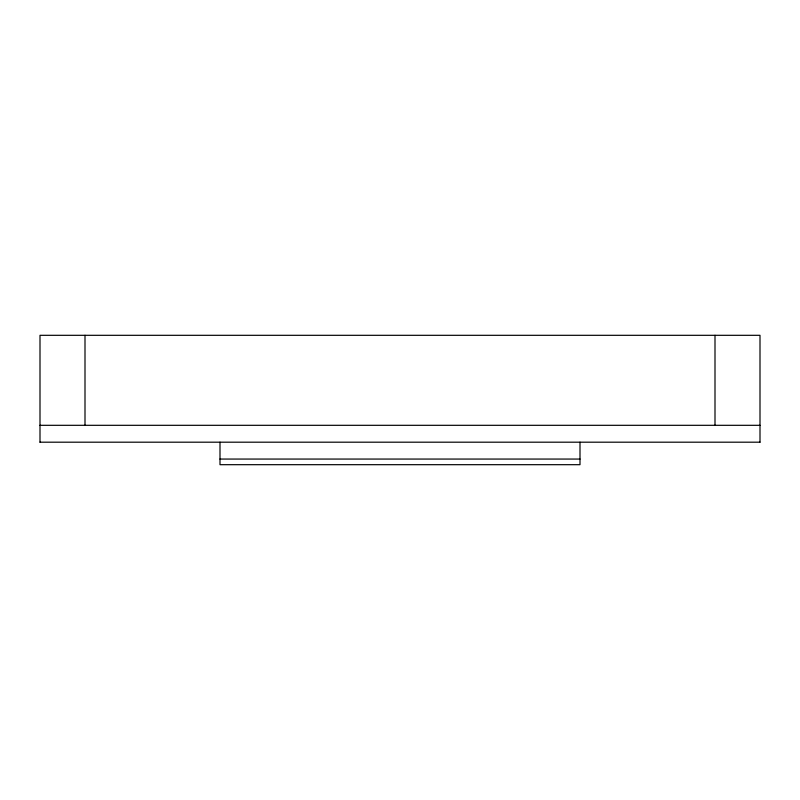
<?xml version="1.0" encoding="UTF-8"?>
<svg xmlns="http://www.w3.org/2000/svg" width="800" height="800" viewBox="0 0 800 800"><rect width="100%" height="100%" fill="white"/><g stroke="black" fill="none" stroke-linecap="round" stroke-linejoin="round"><path stroke-width="1.2" d="M40 425.31L760 425.31M40 442.19L760 442.19M220 459.06L580 459.06M760 442.19L760 335.31L40 335.31L40 442.19M715 335.31L715 425.31M580 442.19L580 464.69L220 464.69L220 442.19M85 335.31L85 425.31"/></g></svg>
